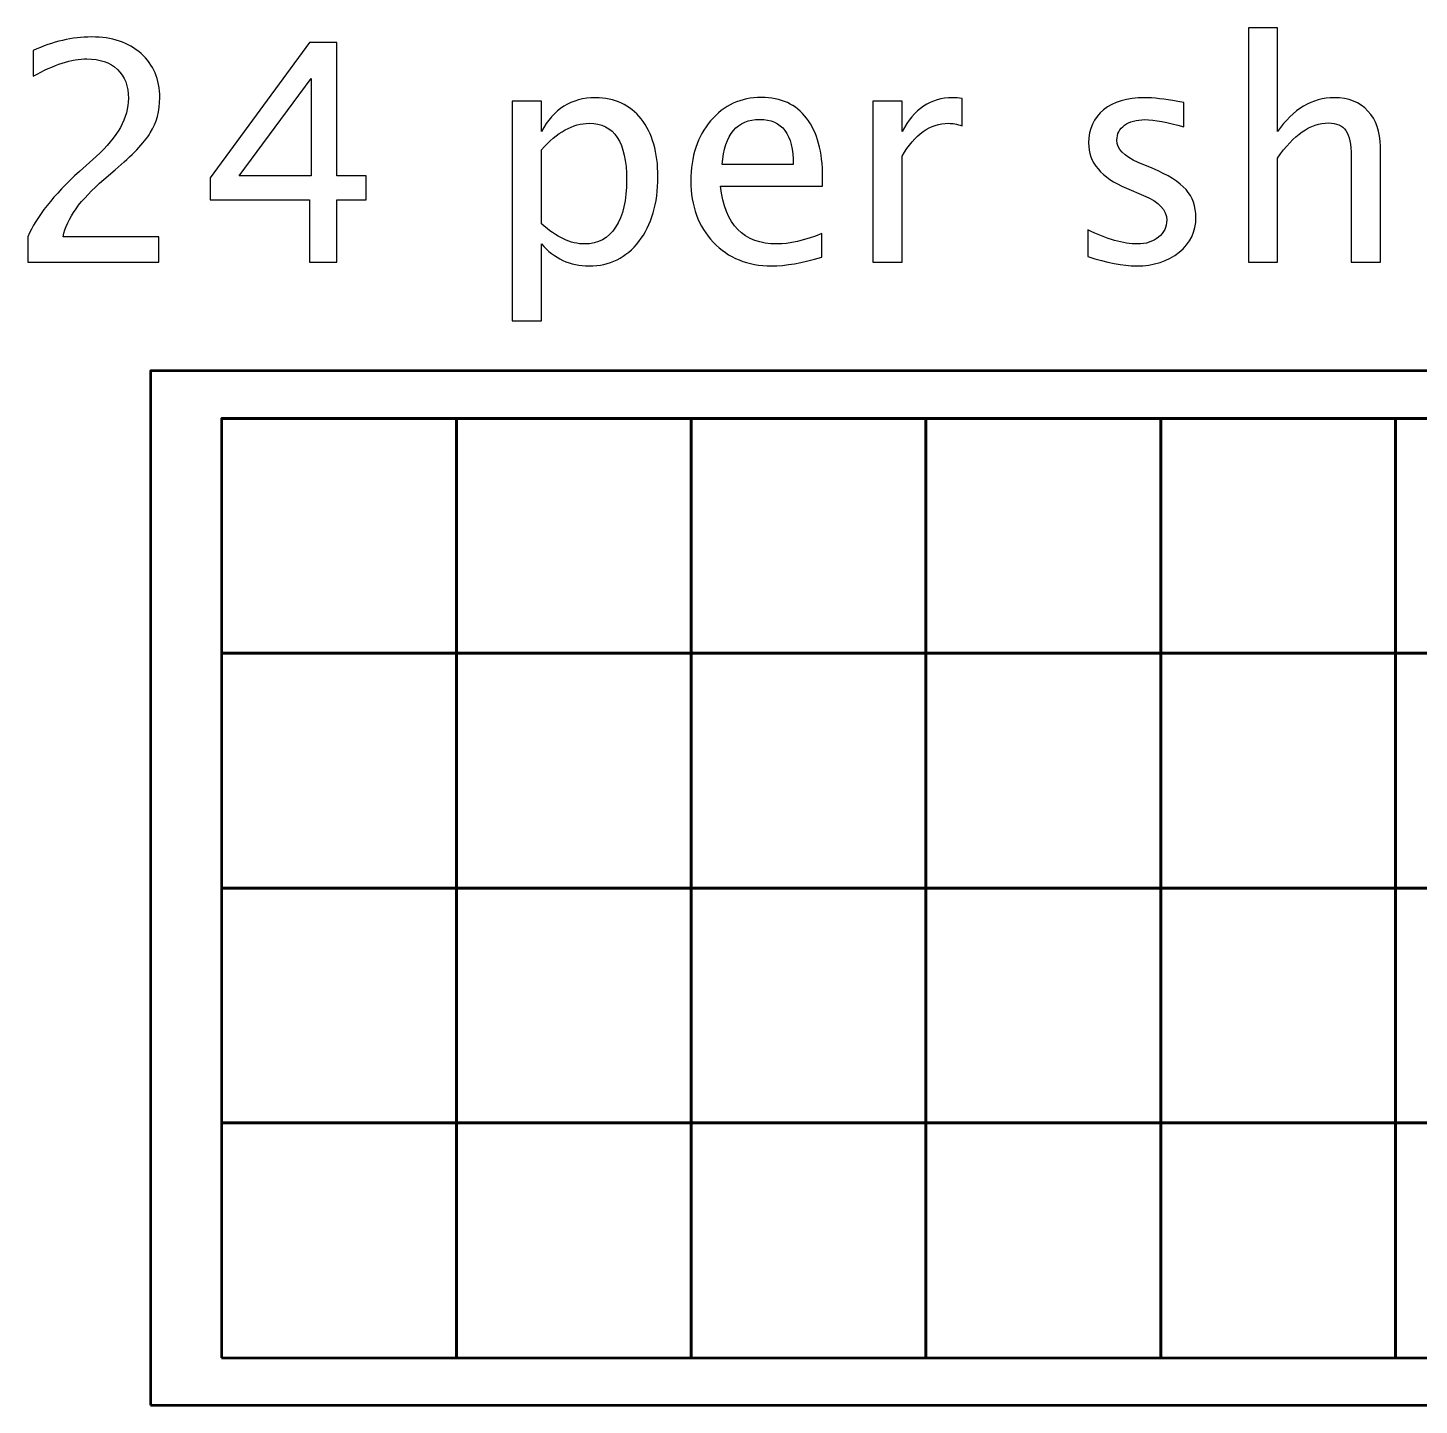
# Model space of a CAD drawing. Header units: centimetres. Extents: x -206 to 200, y -220 to 221.
# Drawn here: x -142.1 to -61.4, y -220.5 to -140.6 of the extents above; entities that cross this region are included whole.
import ezdxf

# ---------------------------------------------------------------- set-up
doc = ezdxf.new("R2010")
doc.units = ezdxf.units.CM
doc.header["$MEASUREMENT"] = 0
doc.layers.add('Layer 1', color=7, linetype='Continuous')

msp = doc.modelspace()

# ---------------------------------------------------------------- linework, layer by layer
at = {"layer": 'Layer 1', "lineweight": 53}
msp.add_lwpolyline([(-135.00001, -220.49999), (-45.00001, -220.49999), (-45.00001, -160.49999), (-135.00001, -160.49999), (-135.00001, -220.49999)], close=True, dxfattribs=at)
at = {"layer": 'Layer 1', "color": 1, "lineweight": 53}
for points in [[(-130.875, -176.875), (-117.25, -176.875), (-117.25, -163.25), (-130.875, -163.25), (-130.875, -176.875)], [(-117.25, -176.875), (-103.625, -176.875), (-103.625, -163.25), (-117.25, -163.25), (-117.25, -176.875)], [(-103.625, -176.875), (-90, -176.875), (-90, -163.25), (-103.625, -163.25), (-103.625, -176.875)], [(-90, -176.875), (-76.375, -176.875), (-76.375, -163.25), (-90, -163.25), (-90, -176.875)], [(-76.375, -176.875), (-62.75, -176.875), (-62.75, -163.25), (-76.375, -163.25), (-76.375, -176.875)], [(-62.75, -176.875), (-49.125, -176.875), (-49.125, -163.25), (-62.75, -163.25), (-62.75, -176.875)], [(-130.875, -190.5), (-117.25, -190.5), (-117.25, -176.875), (-130.875, -176.875), (-130.875, -190.5)], [(-117.25, -190.5), (-103.625, -190.5), (-103.625, -176.875), (-117.25, -176.875), (-117.25, -190.5)], [(-103.625, -190.5), (-90, -190.5), (-90, -176.875), (-103.625, -176.875), (-103.625, -190.5)], [(-90, -190.5), (-76.375, -190.5), (-76.375, -176.875), (-90, -176.875), (-90, -190.5)], [(-76.375, -190.5), (-62.75, -190.5), (-62.75, -176.875), (-76.375, -176.875), (-76.375, -190.5)], [(-62.75, -190.5), (-49.125, -190.5), (-49.125, -176.875), (-62.75, -176.875), (-62.75, -190.5)], [(-130.875, -204.125), (-117.25, -204.125), (-117.25, -190.5), (-130.875, -190.5), (-130.875, -204.125)], [(-117.25, -204.125), (-103.625, -204.125), (-103.625, -190.5), (-117.25, -190.5), (-117.25, -204.125)], [(-103.625, -204.125), (-90, -204.125), (-90, -190.5), (-103.625, -190.5), (-103.625, -204.125)], [(-90, -204.125), (-76.375, -204.125), (-76.375, -190.5), (-90, -190.5), (-90, -204.125)], [(-76.375, -204.125), (-62.75, -204.125), (-62.75, -190.5), (-76.375, -190.5), (-76.375, -204.125)], [(-62.75, -204.125), (-49.125, -204.125), (-49.125, -190.5), (-62.75, -190.5), (-62.75, -204.125)], [(-130.875, -217.75), (-117.25, -217.75), (-117.25, -204.125), (-130.875, -204.125), (-130.875, -217.75)], [(-117.25, -217.75), (-103.625, -217.75), (-103.625, -204.125), (-117.25, -204.125), (-117.25, -217.75)], [(-103.625, -217.75), (-90, -217.75), (-90, -204.125), (-103.625, -204.125), (-103.625, -217.75)], [(-90, -217.75), (-76.375, -217.75), (-76.375, -204.125), (-90, -204.125), (-90, -217.75)], [(-76.375, -217.75), (-62.75, -217.75), (-62.75, -204.125), (-76.375, -204.125), (-76.375, -217.75)], [(-62.75, -217.75), (-49.125, -217.75), (-49.125, -204.125), (-62.75, -204.125), (-62.75, -217.75)]]:
    msp.add_lwpolyline(points, close=True, dxfattribs=at)
at = {"layer": 'Layer 1'}
for points, knots in [([(-142.11704, -154.19088), (-142.11704, -154.19088), (-142.11704, -152.70921), (-142.11704, -152.70921), (-142.11704, -152.70921), (-141.62315, -151.55387), (-140.62656, -150.29269), (-139.12431, -148.93155), (-139.12431, -148.93155), (-139.12431, -148.93155), (-138.15417, -148.06137), (-138.15417, -148.06137), (-138.15417, -148.06137), (-136.90475, -146.9266), (-136.27857, -145.80359), (-136.27857, -144.68646), (-136.27857, -144.68646), (-136.27857, -143.97208), (-136.49318, -143.41352), (-136.91945, -143.00488), (-136.91945, -143.00488), (-137.34572, -142.59625), (-137.93663, -142.39046), (-138.68628, -142.39046), (-138.68628, -142.39046), (-139.56234, -142.39046), (-140.6001, -142.7256), (-141.79954, -143.39588), (-141.79954, -143.39588), (-141.79954, -143.39588), (-141.79954, -141.91421), (-141.79954, -141.91421), (-141.79954, -141.91421), (-140.66771, -141.38505), (-139.54176, -141.12046), (-138.41875, -141.12046), (-138.41875, -141.12046), (-137.22519, -141.12046), (-136.26681, -141.4409), (-135.54362, -142.08472), (-135.54362, -142.08472), (-134.82336, -142.72854), (-134.46176, -143.58109), (-134.46176, -144.6453), (-134.46176, -144.6453), (-134.46176, -145.40965), (-134.64403, -146.08875), (-135.00857, -146.67965), (-135.00857, -146.67965), (-135.37605, -147.2735), (-136.05514, -147.99081), (-137.05174, -148.83748), (-137.05174, -148.83748), (-137.05174, -148.83748), (-137.70732, -149.39604), (-137.70732, -149.39604), (-137.70732, -149.39604), (-139.07139, -150.55139), (-139.85926, -151.65676), (-140.07093, -152.70921), (-140.07093, -152.70921), (-140.07093, -152.70921), (-134.51468, -152.70921), (-134.51468, -152.70921), (-134.51468, -152.70921), (-134.51468, -152.70921), (-134.51468, -154.19088), (-134.51468, -154.19088), (-134.51468, -154.19088), (-134.51468, -154.19088), (-142.11704, -154.19088), (-142.11704, -154.19088)], [0, 0, 0, 0, 0.05263158, 0.05263158, 0.05263158, 0.05263158, 0.10526316, 0.10526316, 0.10526316, 0.10526316, 0.15789474, 0.15789474, 0.15789474, 0.15789474, 0.21052632, 0.21052632, 0.21052632, 0.21052632, 0.26315789, 0.26315789, 0.26315789, 0.26315789, 0.31578947, 0.31578947, 0.31578947, 0.31578947, 0.36842105, 0.36842105, 0.36842105, 0.36842105, 0.42105263, 0.42105263, 0.42105263, 0.42105263, 0.47368421, 0.47368421, 0.47368421, 0.47368421, 0.52631579, 0.52631579, 0.52631579, 0.52631579, 0.57894737, 0.57894737, 0.57894737, 0.57894737, 0.63157895, 0.63157895, 0.63157895, 0.63157895, 0.68421053, 0.68421053, 0.68421053, 0.68421053, 0.73684211, 0.73684211, 0.73684211, 0.73684211, 0.78947368, 0.78947368, 0.78947368, 0.78947368, 0.84210526, 0.84210526, 0.84210526, 0.84210526, 0.89473684, 0.89473684, 0.89473684, 0.89473684, 1, 1, 1, 1]), ([(-71.2822, -154.19088), (-71.2822, -154.19088), (-71.2822, -140.5913), (-71.2822, -140.5913), (-71.2822, -140.5913), (-71.2822, -140.5913), (-69.58886, -140.5913), (-69.58886, -140.5913), (-69.58886, -140.5913), (-69.58886, -140.5913), (-69.58886, -146.6091), (-69.58886, -146.6091), (-69.58886, -146.6091), (-68.69222, -145.30088), (-67.59273, -144.64824), (-66.29333, -144.64824), (-66.29333, -144.64824), (-65.47606, -144.64824), (-64.82636, -144.904), (-64.34717, -145.41847), (-64.34717, -145.41847), (-63.86798, -145.93), (-63.62692, -146.62086), (-63.62692, -147.48516), (-63.62692, -147.48516), (-63.62692, -147.48516), (-63.62692, -154.19088), (-63.62692, -154.19088), (-63.62692, -154.19088), (-63.62692, -154.19088), (-65.32025, -154.19088), (-65.32025, -154.19088), (-65.32025, -154.19088), (-65.32025, -154.19088), (-65.32025, -148.03785), (-65.32025, -148.03785), (-65.32025, -148.03785), (-65.32025, -147.34405), (-65.42315, -146.85016), (-65.62599, -146.55618), (-65.62599, -146.55618), (-65.83178, -146.25926), (-66.16986, -146.11227), (-66.64317, -146.11227), (-66.64317, -146.11227), (-67.68386, -146.11227), (-68.66576, -146.79137), (-69.58886, -148.14956), (-69.58886, -148.14956), (-69.58886, -148.14956), (-69.58886, -154.19088), (-69.58886, -154.19088), (-69.58886, -154.19088), (-69.58886, -154.19088), (-71.2822, -154.19088), (-71.2822, -154.19088)], [0, 0, 0, 0, 0.06666667, 0.06666667, 0.06666667, 0.06666667, 0.13333333, 0.13333333, 0.13333333, 0.13333333, 0.2, 0.2, 0.2, 0.2, 0.26666667, 0.26666667, 0.26666667, 0.26666667, 0.33333333, 0.33333333, 0.33333333, 0.33333333, 0.4, 0.4, 0.4, 0.4, 0.46666667, 0.46666667, 0.46666667, 0.46666667, 0.53333333, 0.53333333, 0.53333333, 0.53333333, 0.6, 0.6, 0.6, 0.6, 0.66666667, 0.66666667, 0.66666667, 0.66666667, 0.73333333, 0.73333333, 0.73333333, 0.73333333, 0.8, 0.8, 0.8, 0.8, 0.86666667, 0.86666667, 0.86666667, 0.86666667, 1, 1, 1, 1]), ([(-125.77755, -154.19088), (-125.77755, -154.19088), (-125.77755, -150.57491), (-125.77755, -150.57491), (-125.77755, -150.57491), (-125.77755, -150.57491), (-131.52783, -150.57491), (-131.52783, -150.57491), (-131.52783, -150.57491), (-131.52783, -150.57491), (-131.52783, -149.28727), (-131.52783, -149.28727), (-131.52783, -149.28727), (-131.52783, -149.28727), (-125.77755, -141.43796), (-125.77755, -141.43796), (-125.77755, -141.43796), (-125.77755, -141.43796), (-124.19005, -141.43796), (-124.19005, -141.43796), (-124.19005, -141.43796), (-124.19005, -141.43796), (-124.19005, -149.18144), (-124.19005, -149.18144), (-124.19005, -149.18144), (-124.19005, -149.18144), (-122.47908, -149.18144), (-122.47908, -149.18144), (-122.47908, -149.18144), (-122.47908, -149.18144), (-122.47908, -150.57491), (-122.47908, -150.57491), (-122.47908, -150.57491), (-122.47908, -150.57491), (-124.19005, -150.57491), (-124.19005, -150.57491), (-124.19005, -150.57491), (-124.19005, -150.57491), (-124.19005, -154.19088), (-124.19005, -154.19088), (-124.19005, -154.19088), (-124.19005, -154.19088), (-125.77755, -154.19088), (-125.77755, -154.19088)], [0, 0, 0, 0, 0.08333333, 0.08333333, 0.08333333, 0.08333333, 0.16666667, 0.16666667, 0.16666667, 0.16666667, 0.25, 0.25, 0.25, 0.25, 0.33333333, 0.33333333, 0.33333333, 0.33333333, 0.41666667, 0.41666667, 0.41666667, 0.41666667, 0.5, 0.5, 0.5, 0.5, 0.58333333, 0.58333333, 0.58333333, 0.58333333, 0.66666667, 0.66666667, 0.66666667, 0.66666667, 0.75, 0.75, 0.75, 0.75, 0.83333333, 0.83333333, 0.83333333, 0.83333333, 1, 1, 1, 1]), ([(-129.85507, -149.18144), (-129.85507, -149.18144), (-125.67172, -149.18144), (-125.67172, -149.18144), (-125.67172, -149.18144), (-125.67172, -149.18144), (-125.67172, -143.53111), (-125.67172, -143.53111), (-125.67172, -143.53111), (-125.67172, -143.53111), (-129.85507, -149.18144), (-129.85507, -149.18144)], [0, 0, 0, 0, 0.25, 0.25, 0.25, 0.25, 0.5, 0.5, 0.5, 0.5, 1, 1, 1, 1]), ([(-114.00065, -157.59519), (-114.00065, -157.59519), (-114.00065, -144.84227), (-114.00065, -144.84227), (-114.00065, -144.84227), (-114.00065, -144.84227), (-112.30731, -144.84227), (-112.30731, -144.84227), (-112.30731, -144.84227), (-112.30731, -144.84227), (-112.30731, -146.6091), (-112.30731, -146.6091), (-112.30731, -146.6091), (-111.61352, -145.30088), (-110.56988, -144.64824), (-109.17935, -144.64824), (-109.17935, -144.64824), (-108.0534, -144.64824), (-107.16852, -145.05688), (-106.52176, -145.87708), (-106.52176, -145.87708), (-105.875, -146.69729), (-105.55162, -147.81736), (-105.55162, -149.23729), (-105.55162, -149.23729), (-105.55162, -150.78363), (-105.9191, -152.03306), (-106.65111, -152.97968), (-106.65111, -152.97968), (-107.38312, -153.92924), (-108.34738, -154.40255), (-109.54095, -154.40255), (-109.54095, -154.40255), (-110.64926, -154.40255), (-111.57236, -153.97921), (-112.30731, -153.12961), (-112.30731, -153.12961), (-112.30731, -153.12961), (-112.30731, -157.59519), (-112.30731, -157.59519), (-112.30731, -157.59519), (-112.30731, -157.59519), (-114.00065, -157.59519), (-114.00065, -157.59519)], [0, 0, 0, 0, 0.08333333, 0.08333333, 0.08333333, 0.08333333, 0.16666667, 0.16666667, 0.16666667, 0.16666667, 0.25, 0.25, 0.25, 0.25, 0.33333333, 0.33333333, 0.33333333, 0.33333333, 0.41666667, 0.41666667, 0.41666667, 0.41666667, 0.5, 0.5, 0.5, 0.5, 0.58333333, 0.58333333, 0.58333333, 0.58333333, 0.66666667, 0.66666667, 0.66666667, 0.66666667, 0.75, 0.75, 0.75, 0.75, 0.83333333, 0.83333333, 0.83333333, 0.83333333, 1, 1, 1, 1]), ([(-96.03838, -153.89102), (-97.17609, -154.23204), (-98.14917, -154.40255), (-98.96055, -154.40255), (-98.96055, -154.40255), (-100.34521, -154.40255), (-101.47116, -153.94394), (-102.3384, -153.02965), (-102.3384, -153.02965), (-103.20565, -152.11537), (-103.64074, -150.93063), (-103.64074, -149.47248), (-103.64074, -149.47248), (-103.64074, -148.05843), (-103.25856, -146.8972), (-102.49127, -145.9888), (-102.49127, -145.9888), (-101.72398, -145.08333), (-100.74208, -144.6306), (-99.54558, -144.6306), (-99.54558, -144.6306), (-98.41375, -144.6306), (-97.53768, -145.03336), (-96.92032, -145.83887), (-96.92032, -145.83887), (-96.30296, -146.64438), (-95.99428, -147.78502), (-95.99428, -149.26375), (-95.99428, -149.26375), (-95.99428, -149.26375), (-96.0031, -149.78116), (-96.0031, -149.78116), (-96.0031, -149.78116), (-96.0031, -149.78116), (-101.91213, -149.78116), (-101.91213, -149.78116), (-101.91213, -149.78116), (-101.66518, -152.01542), (-100.57451, -153.13255), (-98.64305, -153.13255), (-98.64305, -153.13255), (-97.93456, -153.13255), (-97.06731, -152.93264), (-96.03838, -152.53282), (-96.03838, -152.53282), (-96.03838, -152.53282), (-96.03838, -153.89102), (-96.03838, -153.89102)], [0, 0, 0, 0, 0.07692308, 0.07692308, 0.07692308, 0.07692308, 0.15384615, 0.15384615, 0.15384615, 0.15384615, 0.23076923, 0.23076923, 0.23076923, 0.23076923, 0.30769231, 0.30769231, 0.30769231, 0.30769231, 0.38461538, 0.38461538, 0.38461538, 0.38461538, 0.46153846, 0.46153846, 0.46153846, 0.46153846, 0.53846154, 0.53846154, 0.53846154, 0.53846154, 0.61538462, 0.61538462, 0.61538462, 0.61538462, 0.69230769, 0.69230769, 0.69230769, 0.69230769, 0.76923077, 0.76923077, 0.76923077, 0.76923077, 0.84615385, 0.84615385, 0.84615385, 0.84615385, 1, 1, 1, 1]), ([(-93.07211, -154.19088), (-93.07211, -154.19088), (-93.07211, -144.84227), (-93.07211, -144.84227), (-93.07211, -144.84227), (-93.07211, -144.84227), (-91.37877, -144.84227), (-91.37877, -144.84227), (-91.37877, -144.84227), (-91.37877, -144.84227), (-91.37877, -146.6091), (-91.37877, -146.6091), (-91.37877, -146.6091), (-90.70556, -145.30088), (-89.72954, -144.64824), (-88.44778, -144.64824), (-88.44778, -144.64824), (-88.27433, -144.64824), (-88.09206, -144.66294), (-87.90391, -144.69234), (-87.90391, -144.69234), (-87.90391, -144.69234), (-87.90391, -146.2769), (-87.90391, -146.2769), (-87.90391, -146.2769), (-88.19789, -146.17988), (-88.4566, -146.12991), (-88.68002, -146.12991), (-88.68002, -146.12991), (-89.756, -146.12991), (-90.65558, -146.76491), (-91.37877, -148.03785), (-91.37877, -148.03785), (-91.37877, -148.03785), (-91.37877, -154.19088), (-91.37877, -154.19088), (-91.37877, -154.19088), (-91.37877, -154.19088), (-93.07211, -154.19088), (-93.07211, -154.19088)], [0, 0, 0, 0, 0.09090909, 0.09090909, 0.09090909, 0.09090909, 0.18181818, 0.18181818, 0.18181818, 0.18181818, 0.27272727, 0.27272727, 0.27272727, 0.27272727, 0.36363636, 0.36363636, 0.36363636, 0.36363636, 0.45454545, 0.45454545, 0.45454545, 0.45454545, 0.54545455, 0.54545455, 0.54545455, 0.54545455, 0.63636364, 0.63636364, 0.63636364, 0.63636364, 0.72727273, 0.72727273, 0.72727273, 0.72727273, 0.81818182, 0.81818182, 0.81818182, 0.81818182, 1, 1, 1, 1]), ([(-80.61023, -153.85574), (-80.61023, -153.85574), (-80.61023, -152.30352), (-80.61023, -152.30352), (-80.61023, -152.30352), (-79.50192, -152.8562), (-78.5406, -153.13255), (-77.72039, -153.13255), (-77.72039, -153.13255), (-77.23238, -153.13255), (-76.82668, -153.00025), (-76.50624, -152.73567), (-76.50624, -152.73567), (-76.1858, -152.47403), (-76.02411, -152.14477), (-76.02411, -151.74789), (-76.02411, -151.74789), (-76.02411, -151.16875), (-76.47391, -150.68956), (-77.37349, -150.31032), (-77.37349, -150.31032), (-77.37349, -150.31032), (-78.36421, -149.88993), (-78.36421, -149.88993), (-78.36421, -149.88993), (-79.82529, -149.28433), (-80.55731, -148.40826), (-80.55731, -147.27056), (-80.55731, -147.27056), (-80.55731, -146.45623), (-80.26921, -145.81535), (-79.693, -145.34792), (-79.693, -145.34792), (-79.1168, -144.88049), (-78.32599, -144.64824), (-77.32351, -144.64824), (-77.32351, -144.64824), (-76.80317, -144.64824), (-76.15641, -144.7188), (-75.38911, -144.86285), (-75.38911, -144.86285), (-75.38911, -144.86285), (-75.03634, -144.93046), (-75.03634, -144.93046), (-75.03634, -144.93046), (-75.03634, -144.93046), (-75.03634, -146.34157), (-75.03634, -146.34157), (-75.03634, -146.34157), (-75.98002, -146.05935), (-76.73261, -145.91824), (-77.29411, -145.91824), (-77.29411, -145.91824), (-77.788, -145.91824), (-78.179, -146.02701), (-78.47592, -146.24162), (-78.47592, -146.24162), (-78.7699, -146.45623), (-78.91689, -146.74433), (-78.91689, -147.10593), (-78.91689, -147.10593), (-78.91689, -147.61451), (-78.50532, -148.04667), (-77.67923, -148.3965), (-77.67923, -148.3965), (-77.67923, -148.3965), (-76.8649, -148.74046), (-76.8649, -148.74046), (-76.8649, -148.74046), (-75.9418, -149.12852), (-75.28916, -149.54009), (-74.90698, -149.97225), (-74.90698, -149.97225), (-74.52187, -150.4044), (-74.33078, -150.94532), (-74.33078, -151.59208), (-74.33078, -151.59208), (-74.33078, -152.41229), (-74.65416, -153.08551), (-75.30386, -153.61174), (-75.30386, -153.61174), (-75.95062, -154.13796), (-76.77965, -154.40255), (-77.788, -154.40255), (-77.788, -154.40255), (-78.56411, -154.40255), (-79.50192, -154.22028), (-80.61023, -153.85574)], [0, 0, 0, 0, 0.04347826, 0.04347826, 0.04347826, 0.04347826, 0.08695652, 0.08695652, 0.08695652, 0.08695652, 0.13043478, 0.13043478, 0.13043478, 0.13043478, 0.17391304, 0.17391304, 0.17391304, 0.17391304, 0.2173913, 0.2173913, 0.2173913, 0.2173913, 0.26086957, 0.26086957, 0.26086957, 0.26086957, 0.30434783, 0.30434783, 0.30434783, 0.30434783, 0.34782609, 0.34782609, 0.34782609, 0.34782609, 0.39130435, 0.39130435, 0.39130435, 0.39130435, 0.43478261, 0.43478261, 0.43478261, 0.43478261, 0.47826087, 0.47826087, 0.47826087, 0.47826087, 0.52173913, 0.52173913, 0.52173913, 0.52173913, 0.56521739, 0.56521739, 0.56521739, 0.56521739, 0.60869565, 0.60869565, 0.60869565, 0.60869565, 0.65217391, 0.65217391, 0.65217391, 0.65217391, 0.69565217, 0.69565217, 0.69565217, 0.69565217, 0.73913043, 0.73913043, 0.73913043, 0.73913043, 0.7826087, 0.7826087, 0.7826087, 0.7826087, 0.82608696, 0.82608696, 0.82608696, 0.82608696, 0.86956522, 0.86956522, 0.86956522, 0.86956522, 0.91304348, 0.91304348, 0.91304348, 0.91304348, 1, 1, 1, 1]), ([(-112.30731, -151.9625), (-111.43419, -152.74155), (-110.60222, -153.13255), (-109.81141, -153.13255), (-109.81141, -153.13255), (-109.03236, -153.13255), (-108.4297, -152.80623), (-108.00636, -152.15653), (-108.00636, -152.15653), (-107.58009, -151.50683), (-107.36842, -150.59255), (-107.36842, -149.41074), (-107.36842, -149.41074), (-107.36842, -147.22352), (-108.09162, -146.12991), (-109.53801, -146.12991), (-109.53801, -146.12991), (-110.48463, -146.12991), (-111.40773, -146.64144), (-112.30731, -147.66743), (-112.30731, -147.66743), (-112.30731, -147.66743), (-112.30731, -151.9625), (-112.30731, -151.9625)], [0, 0, 0, 0, 0.14285714, 0.14285714, 0.14285714, 0.14285714, 0.28571429, 0.28571429, 0.28571429, 0.28571429, 0.42857143, 0.42857143, 0.42857143, 0.42857143, 0.57142857, 0.57142857, 0.57142857, 0.57142857, 0.71428571, 0.71428571, 0.71428571, 0.71428571, 1, 1, 1, 1]), ([(-101.82393, -148.51116), (-101.82393, -148.51116), (-97.69643, -148.51116), (-97.69643, -148.51116), (-97.69643, -148.51116), (-97.69643, -146.77079), (-98.34613, -145.9006), (-99.64259, -145.9006), (-99.64259, -145.9006), (-100.94787, -145.9006), (-101.674, -146.77079), (-101.82393, -148.51116)], [0, 0, 0, 0, 0.25, 0.25, 0.25, 0.25, 0.5, 0.5, 0.5, 0.5, 1, 1, 1, 1])]:
    msp.add_open_spline(points, degree=3, knots=knots, dxfattribs=at)
at = {"layer": 'Layer 1', "lineweight": 53}
for points in [[(-130.875, -163.25), (-130.875, -163.25), (-130.875, -217.75), (-130.875, -217.75)], [(-130.875, -163.25), (-130.875, -163.25), (-49.125, -163.25), (-49.125, -163.25)], [(-117.25, -163.25), (-117.25, -163.25), (-117.25, -217.75), (-117.25, -217.75)], [(-103.625, -163.25), (-103.625, -163.25), (-103.625, -217.75), (-103.625, -217.75)], [(-90, -163.25), (-90, -163.25), (-90, -217.75), (-90, -217.75)], [(-76.375, -163.25), (-76.375, -163.25), (-76.375, -217.75), (-76.375, -217.75)], [(-62.75, -163.25), (-62.75, -163.25), (-62.75, -217.75), (-62.75, -217.75)]]:
    msp.add_open_spline(points, degree=3, dxfattribs=at)
at = {"layer": 'Layer 1', "color": 1, "lineweight": 53}
for points in [[(-130.875, -176.875), (-130.875, -176.875), (-49.125, -176.875), (-49.125, -176.875)], [(-130.875, -190.5), (-130.875, -190.5), (-49.125, -190.5), (-49.125, -190.5)], [(-130.875, -204.125), (-130.875, -204.125), (-49.125, -204.125), (-49.125, -204.125)], [(-130.875, -217.75), (-130.875, -217.75), (-49.125, -217.75), (-49.125, -217.75)]]:
    msp.add_open_spline(points, degree=3, dxfattribs=at)

doc.saveas('drawing.dxf')
